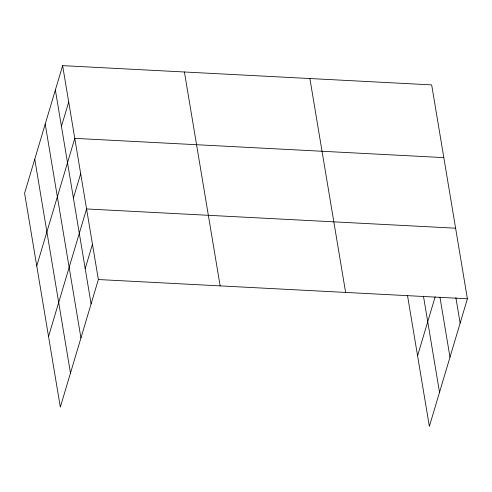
<?xml version="1.0" encoding="UTF-8"?>
<svg xmlns="http://www.w3.org/2000/svg" width="492" height="492" viewBox="0 0 492 492"><rect width="100%" height="100%" fill="white"/><g stroke="black" fill="none" stroke-linecap="round" stroke-linejoin="round"><path stroke-width="0.74" d="M62.632 65.639L24.6 193.221L60.325 407.112L98.363 279.536L62.632 65.639L431.675 84.888L467.4 298.779L429.368 426.361L407.542 295.698M61.439 126.376L68.708 102.004M36.746 265.944L74.778 138.363L443.821 157.612M73.406 198.036L80.676 173.658M48.536 336.528L86.567 208.952L455.61 228.196M85.196 268.62L92.465 244.241M417.579 355.771L435.137 296.861M98.363 279.536L467.4 298.779M455.869 297.623L460.131 323.158M439.946 297.143L449.983 357.21M423.464 296.184L439.522 392.302M309.886 78.535L345.618 292.433M184.414 71.992L220.145 285.889M55.368 90.018L91.094 303.908M45.215 124.076L80.94 337.967M34.754 159.162L70.479 373.059"/></g></svg>
